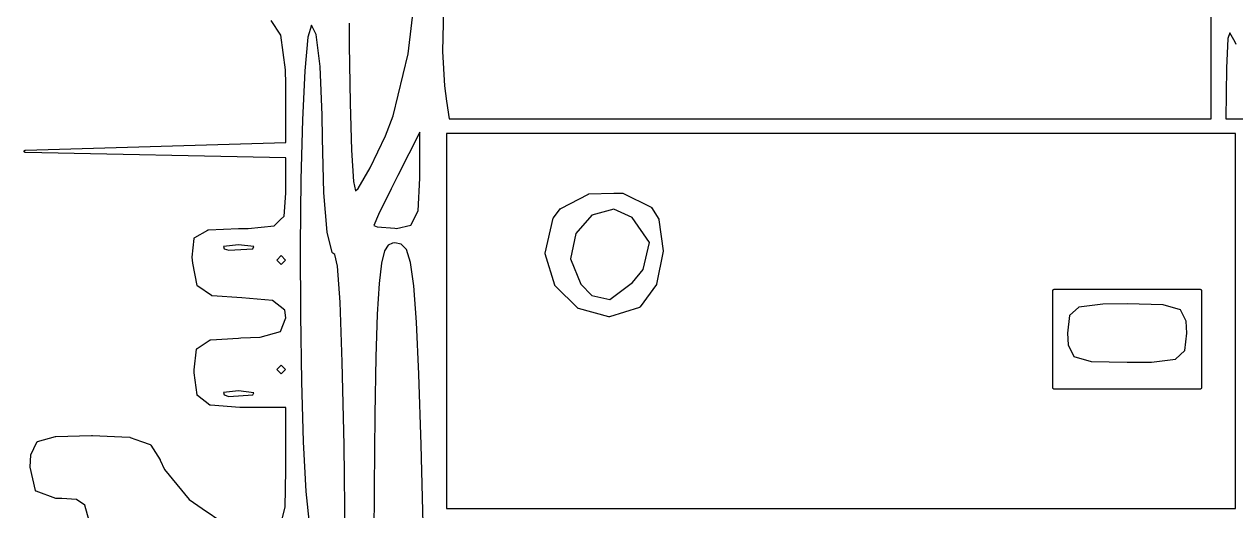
# Model space of a CAD drawing. Extents: x 0.3 to 75.7, y -92.2 to -1.9.
# Drawn here: x 0.27 to 5.32, y -69.13 to -67.1 of the extents above; entities that cross this region are included whole.
import ezdxf

# ---------------------------------------------------------------- set-up
doc = ezdxf.new("R2010")
doc.units = 0
doc.header["$MEASUREMENT"] = 0
doc.layers.add('BLACK', color=7, linetype='CONTINUOUS')

msp = doc.modelspace()

# ---------------------------------------------------------------- linework, layer by layer
at = {"layer": 'Black'}
for p, q in [((1.86768, -67.2216), (1.90368, -66.9117)), ((2.01524, -67.0355), (2.01003, -67.2121)), ((1.33575, -67.1441), (1.29545, -67.0822)), ((5.2182, -67.4926), (5.2182, -67.0635)), ((1.46383, -67.1021), (1.44925, -67.1525)), ((1.48311, -67.1408), (1.46383, -67.1021)), ((1.6214, -67.0938), (1.62163, -67.1838)), ((5.29645, -67.1345), (5.28726, -67.1577)), ((5.31776, -67.1722), (5.29645, -67.1345)), ((1.35605, -67.2878), (1.33575, -67.1441)), ((1.44925, -67.1525), (1.43575, -67.2927)), ((1.50019, -67.2738), (1.48311, -67.1408)), ((1.62163, -67.1838), (1.62163, -67.1838)), ((1.62163, -67.1838), (1.62474, -67.427)), ((5.28726, -67.1577), (5.28222, -67.2819)), ((5.32175, -67.182), (5.31776, -67.1722)), ((1.80481, -67.4806), (1.86768, -67.2216)), ((2.01003, -67.2121), (2.01849, -67.3553)), ((1.3574, -67.3478), (1.35605, -67.2878)), ((1.50899, -67.4777), (1.50019, -67.2738)), ((5.28222, -67.2819), (5.27907, -67.4926)), ((1.43575, -67.2927), (1.42585, -67.4967)), ((1.3574, -67.5909), (1.3574, -67.3478)), ((2.01849, -67.3553), (2.02775, -67.4183)), ((1.62474, -67.427), (1.63093, -67.6233)), ((2.02775, -67.4183), (2.03865, -67.4926)), ((1.5098, -67.5738), (1.50899, -67.4777)), ((1.77321, -67.5633), (1.80481, -67.4806)), ((1.42585, -67.4967), (1.41953, -67.7462)), ((2.03865, -67.4926), (5.2182, -67.4926)), ((5.27907, -67.4926), (5.3756, -67.4926)), ((0.270051, -67.6234), (1.3574, -67.5909)), ((1.50981, -67.5739), (1.5098, -67.5738)), ((1.51487, -67.8015), (1.5098, -67.5739)), ((1.5098, -67.5739), (1.50981, -67.5739)), ((1.70878, -67.6976), (1.77321, -67.5633)), ((1.9162, -67.5477), (1.82406, -67.7284)), ((1.9162, -67.7407), (1.9162, -67.5477)), ((5.3198, -67.5534), (2.0278, -67.5534)), ((2.0278, -67.5534), (2.0278, -69.1182)), ((5.3198, -69.1182), (5.3198, -67.5534)), ((0.265252, -67.6277), (0.265292, -67.6276)), ((0.265274, -67.6285), (0.265252, -67.6277)), ((0.26526, -67.6292), (0.265274, -67.6285)), ((0.2653, -67.6293), (0.26526, -67.6292)), ((0.265292, -67.6276), (0.265294, -67.6275)), ((0.265294, -67.6275), (0.265563, -67.6268)), ((0.265304, -67.6294), (0.2653, -67.6293)), ((0.265578, -67.6301), (0.265304, -67.6294)), ((0.265563, -67.6268), (0.265797, -67.6261)), ((0.265821, -67.6308), (0.265578, -67.6301)), ((0.265797, -67.6261), (0.265874, -67.626)), ((0.265901, -67.6309), (0.265821, -67.6308)), ((0.265874, -67.626), (0.26592, -67.6258)), ((0.265947, -67.6311), (0.265901, -67.6309)), ((0.26592, -67.6258), (0.266416, -67.6253)), ((0.266435, -67.6316), (0.265947, -67.6311)), ((0.266416, -67.6253), (0.266873, -67.6247)), ((0.266911, -67.6322), (0.266435, -67.6316)), ((0.266873, -67.6247), (0.266978, -67.6246)), ((0.26702, -67.6323), (0.266911, -67.6322)), ((0.266978, -67.6246), (0.267062, -67.6245)), ((0.267102, -67.6323), (0.26702, -67.6323)), ((0.267062, -67.6245), (0.267719, -67.6242)), ((0.267761, -67.6327), (0.267102, -67.6323)), ((0.267719, -67.6242), (0.26835, -67.6238)), ((0.268398, -67.6331), (0.267761, -67.6327)), ((0.26835, -67.6238), (0.268473, -67.6238)), ((0.268519, -67.6331), (0.268398, -67.6331)), ((0.268473, -67.6238), (0.268583, -67.6237)), ((0.268631, -67.6332), (0.268519, -67.6331)), ((0.268583, -67.6237), (0.269316, -67.6236)), ((0.269374, -67.6333), (0.268631, -67.6332)), ((0.269316, -67.6236), (0.270051, -67.6234)), ((0.270101, -67.6334), (0.269374, -67.6333)), ((1.3574, -67.6549), (0.270101, -67.6334)), ((1.63093, -67.6233), (1.63945, -67.7539)), ((1.3574, -67.8022), (1.3574, -67.6549)), ((1.65836, -67.7827), (1.70878, -67.6976)), ((1.82406, -67.7285), (1.79597, -67.7841)), ((1.82406, -67.7284), (1.82406, -67.7285)), ((1.90863, -67.8767), (1.9162, -67.7407)), ((1.41953, -67.7462), (1.41677, -68.0232)), ((1.63945, -67.7539), (1.6477, -67.7927)), ((1.6477, -67.7927), (1.65836, -67.7827)), ((1.79597, -67.7841), (1.74343, -67.8924)), ((1.34935, -67.8984), (1.3574, -67.8022)), ((1.5149, -67.8017), (1.51487, -67.8015)), ((1.51489, -67.8019), (1.5149, -67.8017)), ((1.52899, -67.9654), (1.51489, -67.8019)), ((2.50377, -67.8665), (2.61935, -67.8065)), ((2.61935, -67.8065), (2.61961, -67.8064)), ((2.61961, -67.8064), (2.61983, -67.8063)), ((2.61983, -67.8063), (2.62043, -67.8062)), ((2.62043, -67.8062), (2.62101, -67.806)), ((2.62101, -67.806), (2.62127, -67.806)), ((2.62127, -67.806), (2.62153, -67.806)), ((2.62153, -67.806), (2.726, -67.8034)), ((2.726, -67.8034), (2.76117, -67.8025)), ((2.76117, -67.8025), (2.76151, -67.8026)), ((2.76151, -67.8026), (2.76184, -67.8026)), ((2.76184, -67.8026), (2.76235, -67.8027)), ((2.76235, -67.8027), (2.76288, -67.8028)), ((2.76288, -67.8028), (2.76318, -67.8029)), ((2.76318, -67.8029), (2.76351, -67.803)), ((2.76351, -67.803), (2.88075, -67.8612)), ((1.74343, -67.8924), (1.7245, -67.9376)), ((1.8789, -67.9362), (1.90863, -67.8767)), ((2.47348, -67.9057), (2.50208, -67.8679)), ((2.50208, -67.8679), (2.50226, -67.8678)), ((2.50226, -67.8678), (2.50239, -67.8676)), ((2.50239, -67.8676), (2.50289, -67.8672)), ((2.50289, -67.8672), (2.50336, -67.8667)), ((2.50336, -67.8667), (2.50358, -67.8667)), ((2.50358, -67.8667), (2.50377, -67.8665)), ((2.63392, -67.8943), (2.56679, -67.9715)), ((2.7257, -67.8701), (2.63392, -67.8943)), ((2.80262, -67.9045), (2.7257, -67.8701)), ((2.88075, -67.8612), (2.88116, -67.8615)), ((2.88116, -67.8615), (2.88161, -67.8617)), ((2.88161, -67.8617), (2.88185, -67.862)), ((2.88185, -67.862), (2.88215, -67.8622)), ((2.88215, -67.8622), (2.88243, -67.8626)), ((2.88243, -67.8626), (2.88277, -67.863)), ((2.88277, -67.863), (2.91308, -67.9115)), ((1.20023, -67.9496), (1.30774, -67.9391)), ((1.30774, -67.9391), (1.3335, -67.9139)), ((1.3335, -67.9139), (1.34935, -67.8984)), ((1.7245, -67.9376), (1.73814, -67.9437)), ((1.73814, -67.9437), (1.81238, -67.9492)), ((1.81922, -67.9498), (1.8789, -67.9362)), ((2.43868, -68.0537), (2.4726, -67.9076)), ((2.4726, -67.9076), (2.47267, -67.9074)), ((2.47267, -67.9074), (2.47269, -67.9073)), ((2.47269, -67.9073), (2.47301, -67.9066)), ((2.47301, -67.9066), (2.47328, -67.906)), ((2.47328, -67.906), (2.4734, -67.9059)), ((2.4734, -67.9059), (2.47348, -67.9057)), ((2.87455, -68.0091), (2.80262, -67.9045)), ((2.91308, -67.9115), (2.91315, -67.9117)), ((2.91315, -67.9117), (2.91325, -67.9119)), ((2.91325, -67.9119), (2.91347, -67.9125)), ((2.91347, -67.9125), (2.91373, -67.9132)), ((2.91373, -67.9132), (2.91373, -67.9133)), ((2.91373, -67.9133), (2.91379, -67.9135)), ((2.91379, -67.9135), (2.93196, -68.0437)), ((0.966557, -68.0692), (0.974412, -67.9918)), ((0.974412, -67.9918), (0.974579, -67.9913)), ((0.974579, -67.9913), (0.974685, -67.9906)), ((0.974685, -67.9906), (0.974815, -67.9904)), ((0.974815, -67.9904), (0.974885, -67.9902)), ((0.974885, -67.9902), (0.975247, -67.9897)), ((0.975247, -67.9897), (0.975551, -67.9891)), ((0.975551, -67.9891), (0.975746, -67.989)), ((0.975746, -67.989), (0.9759, -67.9888)), ((0.9759, -67.9888), (0.976415, -67.9884)), ((0.976415, -67.9884), (0.976879, -67.988)), ((0.976879, -67.988), (1.0313, -67.9565)), ((1.0313, -67.9565), (1.03161, -67.9564)), ((1.03161, -67.9564), (1.03188, -67.9562)), ((1.03188, -67.9562), (1.03242, -67.9561)), ((1.03242, -67.9561), (1.03293, -67.9559)), ((1.03293, -67.9559), (1.03325, -67.9559)), ((1.03325, -67.9559), (1.03357, -67.9558)), ((1.03357, -67.9558), (1.15897, -67.9499)), ((1.15897, -67.9499), (1.16201, -67.9498)), ((1.16201, -67.9498), (1.16212, -67.9498)), ((1.16212, -67.9498), (1.16222, -67.9498)), ((1.16222, -67.9498), (1.20023, -67.9496)), ((1.5291, -67.9658), (1.52899, -67.9654)), ((1.52913, -67.9662), (1.5291, -67.9658)), ((1.55063, -68.05), (1.52913, -67.9662)), ((1.81238, -67.9492), (1.81922, -67.9498)), ((2.56679, -67.9715), (2.54473, -68.0761)), ((1.15918, -68.0186), (1.0961, -68.025)), ((1.0961, -68.025), (1.09959, -68.0352)), ((1.09959, -68.0352), (1.11925, -68.0409)), ((1.11925, -68.0409), (1.21948, -68.0344)), ((1.22371, -68.0258), (1.15918, -68.0186)), ((1.21948, -68.0344), (1.22371, -68.0258)), ((1.41677, -68.0232), (1.41754, -68.3099)), ((1.76925, -68.0437), (1.75627, -68.0945)), ((1.7844, -68.0193), (1.76925, -68.0437)), ((1.80198, -68.0113), (1.7844, -68.0193)), ((1.81169, -68.0106), (1.80198, -68.0113)), ((1.83876, -68.0158), (1.81169, -68.0106)), ((1.85991, -68.0384), (1.83876, -68.0158)), ((1.87739, -68.0922), (1.85991, -68.0384)), ((2.84808, -68.1217), (2.87455, -68.0091)), ((2.93191, -68.0453), (2.90389, -68.1825)), ((2.93193, -68.0445), (2.93191, -68.0453)), ((2.93196, -68.0437), (2.93193, -68.0445)), ((0.966544, -68.0701), (0.966589, -68.0696)), ((0.968306, -68.0949), (0.966544, -68.0701)), ((0.966589, -68.0696), (0.966557, -68.0692)), ((0.968386, -68.0952), (0.968306, -68.0949)), ((0.968395, -68.0955), (0.968386, -68.0952)), ((0.987373, -68.188), (0.968395, -68.0955)), ((1.337, -68.0635), (1.31867, -68.0818)), ((1.31867, -68.0818), (1.337, -68.1001)), ((1.35533, -68.0818), (1.337, -68.0635)), ((1.337, -68.1001), (1.35533, -68.0818)), ((1.55096, -68.0507), (1.55063, -68.05)), ((1.55127, -68.0514), (1.55096, -68.0507)), ((1.55132, -68.0515), (1.55127, -68.0514)), ((1.55135, -68.0515), (1.55132, -68.0515)), ((1.55192, -68.0521), (1.55135, -68.0515)), ((1.55245, -68.0527), (1.55192, -68.0521)), ((1.56116, -68.0593), (1.55245, -68.0527)), ((1.57293, -68.1077), (1.56116, -68.0593)), ((1.75627, -68.0945), (1.74585, -68.18)), ((1.89133, -68.1893), (1.87739, -68.0922)), ((2.43856, -68.0546), (2.43866, -68.0542)), ((2.43861, -68.055), (2.43856, -68.0546)), ((2.43859, -68.0554), (2.43861, -68.055)), ((2.43872, -68.0559), (2.43859, -68.0554)), ((2.43866, -68.0542), (2.43868, -68.0537)), ((2.43878, -68.0563), (2.43872, -68.0559)), ((2.47962, -68.1872), (2.43878, -68.0563)), ((2.54473, -68.0761), (2.58789, -68.183)), ((1.58352, -68.258), (1.57293, -68.1077)), ((2.80311, -68.1761), (2.84808, -68.1217)), ((0.987441, -68.1882), (0.987373, -68.188)), ((0.98746, -68.1883), (0.987441, -68.1882)), ((0.987763, -68.189), (0.98746, -68.1883)), ((0.988013, -68.1896), (0.987763, -68.189)), ((0.988134, -68.1897), (0.988013, -68.1896)), ((0.988216, -68.1899), (0.988134, -68.1897)), ((0.988714, -68.1904), (0.988216, -68.1899)), ((0.989165, -68.1909), (0.988714, -68.1904)), ((0.989327, -68.191), (0.989165, -68.1909)), ((0.989461, -68.1911), (0.989327, -68.191)), ((1.04718, -68.2303), (0.989461, -68.1911)), ((1.74585, -68.18), (1.73784, -68.3082)), ((1.90258, -68.3408), (1.89133, -68.1893)), ((2.47978, -68.1875), (2.47962, -68.1872)), ((2.47987, -68.1878), (2.47978, -68.1875)), ((2.48018, -68.1882), (2.47987, -68.1878)), ((2.48042, -68.1887), (2.48018, -68.1882)), ((2.48067, -68.1889), (2.48042, -68.1887)), ((2.48087, -68.1892), (2.48067, -68.1889)), ((2.57523, -68.2828), (2.48087, -68.1892)), ((2.58789, -68.183), (2.63389, -68.2295)), ((2.70878, -68.2458), (2.80311, -68.1761)), ((2.90303, -68.1845), (2.83479, -68.2776)), ((2.90312, -68.1843), (2.90303, -68.1845)), ((2.90325, -68.1842), (2.90312, -68.1843)), ((2.9035, -68.1835), (2.90325, -68.1842)), ((2.90379, -68.1829), (2.9035, -68.1835)), ((2.90381, -68.1827), (2.90379, -68.1829)), ((2.90389, -68.1825), (2.90381, -68.1827)), ((1.0476, -68.2305), (1.04718, -68.2303)), ((1.04798, -68.2308), (1.0476, -68.2305)), ((1.04838, -68.2309), (1.04798, -68.2308)), ((1.04876, -68.231), (1.04838, -68.2309)), ((1.04922, -68.2311), (1.04876, -68.231)), ((1.04966, -68.2312), (1.04922, -68.2311)), ((1.17313, -68.2392), (1.04966, -68.2312)), ((1.30146, -68.2506), (1.17313, -68.2392)), ((2.63389, -68.2295), (2.70878, -68.2458)), ((4.5578, -68.2088), (4.55788, -68.2084)), ((4.5578, -68.6152), (4.5578, -68.2088)), ((4.55788, -68.2079), (4.55803, -68.2075)), ((4.55788, -68.2084), (4.55788, -68.2079)), ((4.55803, -68.2075), (4.5581, -68.2071)), ((4.5581, -68.2071), (4.55832, -68.2067)), ((4.55832, -68.2067), (4.55847, -68.2063)), ((4.55847, -68.2063), (4.55875, -68.206)), ((4.55875, -68.206), (4.55897, -68.2056)), ((4.55897, -68.2056), (4.55931, -68.2053)), ((4.55931, -68.2053), (4.55959, -68.205)), ((4.55959, -68.205), (4.55996, -68.2048)), ((4.55996, -68.2048), (4.5603, -68.2045)), ((4.5603, -68.2045), (4.56071, -68.2043)), ((4.56071, -68.2043), (4.56109, -68.2041)), ((4.56109, -68.2041), (4.56152, -68.204)), ((4.56152, -68.204), (4.56193, -68.2039)), ((4.56193, -68.2039), (4.56237, -68.2039)), ((4.56237, -68.2039), (4.5628, -68.2038)), ((4.5628, -68.2038), (4.8676, -68.2038)), ((4.8676, -68.2038), (5.1724, -68.2038)), ((5.1724, -68.2038), (5.17283, -68.2039)), ((5.17283, -68.2039), (5.17327, -68.2039)), ((5.17327, -68.2039), (5.17368, -68.204)), ((5.17368, -68.204), (5.17411, -68.2041)), ((5.17411, -68.2041), (5.17449, -68.2043)), ((5.17449, -68.2043), (5.1749, -68.2045)), ((5.1749, -68.2045), (5.17524, -68.2048)), ((5.17524, -68.2048), (5.17561, -68.205)), ((5.17561, -68.205), (5.17589, -68.2053)), ((5.17589, -68.2053), (5.17623, -68.2056)), ((5.17623, -68.2056), (5.17645, -68.206)), ((5.17645, -68.206), (5.17673, -68.2063)), ((5.17673, -68.2063), (5.17688, -68.2067)), ((5.17688, -68.2067), (5.1771, -68.2071)), ((5.1771, -68.2071), (5.17717, -68.2075)), ((5.17717, -68.2075), (5.17732, -68.2079)), ((5.17732, -68.2079), (5.17732, -68.2084)), ((5.17732, -68.2084), (5.1774, -68.2088)), ((5.1774, -68.2088), (5.1774, -68.6152)), ((1.35231, -68.2905), (1.30146, -68.2506)), ((1.35728, -68.3225), (1.35231, -68.2905)), ((1.59248, -68.5075), (1.58352, -68.258)), ((2.57558, -68.283), (2.57523, -68.2828)), ((2.57587, -68.2833), (2.57558, -68.283)), ((2.57628, -68.2835), (2.57587, -68.2833)), ((2.57666, -68.2837), (2.57628, -68.2835)), ((2.57706, -68.2839), (2.57666, -68.2837)), ((2.57744, -68.284), (2.57706, -68.2839)), ((2.70409, -68.3183), (2.57744, -68.284)), ((2.83224, -68.2794), (2.70687, -68.3183)), ((2.83288, -68.2791), (2.83224, -68.2794)), ((2.83354, -68.2788), (2.83288, -68.2791)), ((2.83365, -68.2787), (2.83354, -68.2788)), ((2.83378, -68.2786), (2.83365, -68.2787)), ((2.83427, -68.2781), (2.83378, -68.2786)), ((2.83479, -68.2776), (2.83427, -68.2781)), ((4.66603, -68.2784), (4.6266, -68.3137)), ((4.766, -68.2658), (4.66603, -68.2784)), ((4.86757, -68.2646), (4.766, -68.2658)), ((5.01759, -68.2687), (4.86757, -68.2646)), ((5.09008, -68.289), (5.01759, -68.2687)), ((5.11425, -68.3369), (5.09008, -68.289)), ((1.33459, -68.3796), (1.35728, -68.3225)), ((1.41754, -68.3099), (1.4218, -68.5881)), ((1.73784, -68.3082), (1.73195, -68.4875)), ((1.91225, -68.5582), (1.90258, -68.3408)), ((2.70463, -68.3184), (2.70409, -68.3183)), ((2.70515, -68.3185), (2.70463, -68.3184)), ((2.70548, -68.3184), (2.70515, -68.3185)), ((2.70582, -68.3185), (2.70548, -68.3184)), ((2.70634, -68.3183), (2.70582, -68.3185)), ((2.70687, -68.3183), (2.70634, -68.3183)), ((4.6266, -68.3137), (4.61861, -68.3868)), ((5.11659, -68.3864), (5.11425, -68.3369)), ((1.24962, -68.4041), (1.33459, -68.3796)), ((4.61861, -68.3868), (4.62095, -68.4363)), ((5.1086, -68.4595), (5.11659, -68.3864)), ((0.985721, -68.4519), (0.986063, -68.4515)), ((0.986063, -68.4515), (0.986345, -68.4512)), ((0.986345, -68.4512), (0.986682, -68.4509)), ((0.986682, -68.4509), (0.986979, -68.4507)), ((0.986979, -68.4507), (1.04078, -68.415)), ((1.04078, -68.415), (1.0412, -68.4148)), ((1.0412, -68.4148), (1.04158, -68.4145)), ((1.04158, -68.4145), (1.04199, -68.4145)), ((1.04199, -68.4145), (1.04238, -68.4143)), ((1.04238, -68.4143), (1.04282, -68.4143)), ((1.04282, -68.4143), (1.04327, -68.4141)), ((1.04327, -68.4141), (1.15892, -68.4076)), ((1.15892, -68.4076), (1.16926, -68.407)), ((1.16926, -68.407), (1.16931, -68.407)), ((1.16931, -68.407), (1.16936, -68.407)), ((1.16936, -68.407), (1.24962, -68.4041)), ((4.62095, -68.4363), (4.64512, -68.4842)), ((0.973997, -68.5398), (0.984782, -68.4542)), ((0.984782, -68.4542), (0.984903, -68.4538)), ((0.984903, -68.4538), (0.984948, -68.4534)), ((0.984948, -68.4534), (0.985156, -68.453)), ((0.985156, -68.453), (0.985295, -68.4526)), ((0.985295, -68.4526), (0.98554, -68.4522)), ((0.98554, -68.4522), (0.985721, -68.4519)), ((1.73195, -68.4875), (1.72786, -68.7262)), ((4.64512, -68.4842), (4.7176, -68.5045)), ((4.96919, -68.5074), (5.06917, -68.4948)), ((5.06917, -68.4948), (5.1086, -68.4595)), ((0.973958, -68.5405), (0.974014, -68.5402)), ((0.974106, -68.5518), (0.973958, -68.5405)), ((0.974014, -68.5402), (0.973997, -68.5398)), ((0.974162, -68.5521), (0.974106, -68.5518)), ((0.974149, -68.5524), (0.974162, -68.5521)), ((0.986261, -68.6443), (0.974149, -68.5524)), ((1.337, -68.5207), (1.31867, -68.539)), ((1.31867, -68.539), (1.337, -68.5573)), ((1.35533, -68.539), (1.337, -68.5207)), ((1.337, -68.5573), (1.35533, -68.539)), ((1.59973, -68.8544), (1.59248, -68.5075)), ((4.7176, -68.5045), (4.86763, -68.5086)), ((4.86763, -68.5086), (4.96919, -68.5074)), ((1.4218, -68.5881), (1.4218, -68.5881)), ((1.4218, -68.5881), (1.42952, -68.8401)), ((1.92149, -68.8533), (1.91225, -68.5582)), ((1.91225, -68.5582), (1.91225, -68.5582)), ((0.986333, -68.6445), (0.986261, -68.6443)), ((0.986345, -68.6447), (0.986333, -68.6445)), ((0.986593, -68.6453), (0.986345, -68.6447)), ((0.986784, -68.6459), (0.986593, -68.6453)), ((0.986929, -68.6461), (0.986784, -68.6459)), ((0.987022, -68.6463), (0.986929, -68.6461)), ((0.987456, -68.6468), (0.987022, -68.6463)), ((0.987841, -68.6473), (0.987456, -68.6468)), ((0.988041, -68.6474), (0.987841, -68.6473)), ((0.988204, -68.6476), (0.988041, -68.6474)), ((1.04023, -68.6869), (0.988204, -68.6476)), ((1.15918, -68.6282), (1.0961, -68.6346)), ((1.0961, -68.6346), (1.09959, -68.6448)), ((1.09959, -68.6448), (1.11925, -68.6505)), ((1.11925, -68.6505), (1.21948, -68.644)), ((1.22371, -68.6354), (1.15918, -68.6282)), ((1.21948, -68.644), (1.22371, -68.6354)), ((4.55788, -68.6156), (4.5578, -68.6152)), ((4.55788, -68.6161), (4.55788, -68.6156)), ((4.55803, -68.6165), (4.55788, -68.6161)), ((4.5581, -68.6169), (4.55803, -68.6165)), ((4.55832, -68.6173), (4.5581, -68.6169)), ((4.55847, -68.6177), (4.55832, -68.6173)), ((4.55875, -68.618), (4.55847, -68.6177)), ((4.55897, -68.6184), (4.55875, -68.618)), ((4.55931, -68.6187), (4.55897, -68.6184)), ((4.55959, -68.619), (4.55931, -68.6187)), ((4.55996, -68.6192), (4.55959, -68.619)), ((4.5603, -68.6195), (4.55996, -68.6192)), ((4.56071, -68.6197), (4.5603, -68.6195)), ((4.56109, -68.6199), (4.56071, -68.6197)), ((4.56152, -68.62), (4.56109, -68.6199)), ((4.56193, -68.6201), (4.56152, -68.62)), ((4.56237, -68.6201), (4.56193, -68.6201)), ((4.5628, -68.6202), (4.56237, -68.6201)), ((5.1724, -68.6202), (4.5628, -68.6202)), ((5.17283, -68.6201), (5.1724, -68.6202)), ((5.17327, -68.6201), (5.17283, -68.6201)), ((5.17368, -68.62), (5.17327, -68.6201)), ((5.17411, -68.6199), (5.17368, -68.62)), ((5.17449, -68.6197), (5.17411, -68.6199)), ((5.1749, -68.6195), (5.17449, -68.6197)), ((5.17524, -68.6192), (5.1749, -68.6195)), ((5.17561, -68.619), (5.17524, -68.6192)), ((5.17589, -68.6187), (5.17561, -68.619)), ((5.17623, -68.6184), (5.17589, -68.6187)), ((5.17645, -68.618), (5.17623, -68.6184)), ((5.17673, -68.6177), (5.17645, -68.618)), ((5.17688, -68.6173), (5.17673, -68.6177)), ((5.1771, -68.6169), (5.17688, -68.6173)), ((5.17717, -68.6165), (5.1771, -68.6169)), ((5.17732, -68.6161), (5.17717, -68.6165)), ((5.1774, -68.6152), (5.17732, -68.6156)), ((5.17732, -68.6156), (5.17732, -68.6161)), ((1.04074, -68.6872), (1.04023, -68.6869)), ((1.04121, -68.6875), (1.04074, -68.6872)), ((1.04151, -68.6875), (1.04121, -68.6875)), ((1.04178, -68.6877), (1.04151, -68.6875)), ((1.04235, -68.6878), (1.04178, -68.6877)), ((1.0429, -68.6879), (1.04235, -68.6878)), ((1.16492, -68.6964), (1.0429, -68.6879)), ((1.16509, -68.6964), (1.16492, -68.6964)), ((1.16526, -68.6964), (1.16509, -68.6964)), ((1.17199, -68.6964), (1.16526, -68.6964)), ((1.172, -68.6964), (1.17199, -68.6964)), ((1.35746, -68.6964), (1.172, -68.6964)), ((1.172, -68.6964), (1.172, -68.6964)), ((1.35743, -68.9581), (1.35746, -68.6964)), ((1.72786, -68.7262), (1.72525, -69.0328)), ((1.72786, -68.7262), (1.72786, -68.7262)), ((0.293246, -68.8942), (0.318105, -68.8421)), ((0.318105, -68.8421), (0.318317, -68.8418)), ((0.318317, -68.8418), (0.318462, -68.8415)), ((0.318462, -68.8415), (0.318816, -68.8411)), ((0.318816, -68.8411), (0.319113, -68.8407)), ((0.319113, -68.8407), (0.319412, -68.8405)), ((0.319412, -68.8405), (0.319663, -68.8402)), ((0.319663, -68.8402), (0.320121, -68.84)), ((0.320121, -68.84), (0.320544, -68.8397)), ((0.320544, -68.8397), (0.320897, -68.8396)), ((0.320897, -68.8396), (0.321221, -68.8394)), ((0.321221, -68.8394), (0.395312, -68.8178)), ((0.395312, -68.8178), (0.395946, -68.8178)), ((0.395946, -68.8178), (0.396568, -68.8177)), ((0.396568, -68.8177), (0.546034, -68.8134)), ((0.546034, -68.8134), (0.546106, -68.8134)), ((0.546106, -68.8134), (0.546178, -68.8134)), ((0.546178, -68.8134), (0.550189, -68.8134)), ((0.550189, -68.8134), (0.550317, -68.8134)), ((0.550317, -68.8134), (0.550443, -68.8134)), ((0.550443, -68.8134), (0.673073, -68.8197)), ((0.673073, -68.8197), (0.70644, -68.8214)), ((0.70644, -68.8214), (0.70715, -68.8216)), ((0.70715, -68.8216), (0.707881, -68.8217)), ((0.707881, -68.8217), (0.754497, -68.8385)), ((0.754497, -68.8385), (0.791395, -68.8518)), ((0.791395, -68.8518), (0.792074, -68.8522)), ((0.792074, -68.8522), (0.792774, -68.8526)), ((0.792774, -68.8526), (0.79283, -68.8527)), ((0.79283, -68.8527), (0.792901, -68.8527)), ((0.792901, -68.8527), (0.793402, -68.8533)), ((0.793402, -68.8533), (0.793937, -68.8539)), ((0.793937, -68.8539), (0.832818, -68.916)), ((1.42952, -68.8401), (1.44066, -69.0478)), ((1.60526, -69.2975), (1.59973, -68.8544)), ((1.59973, -68.8544), (1.59973, -68.8544)), ((1.93147, -69.2375), (1.92149, -68.8533)), ((1.92149, -68.8533), (1.92149, -68.8533)), ((0.290605, -68.9452), (0.292765, -68.8962)), ((0.292765, -68.8962), (0.292793, -68.8961)), ((0.292783, -68.8959), (0.292982, -68.8952)), ((0.292793, -68.8961), (0.292783, -68.8959)), ((0.292982, -68.8952), (0.293142, -68.8945)), ((0.293142, -68.8945), (0.293211, -68.8944)), ((0.293211, -68.8944), (0.293246, -68.8942)), ((0.290689, -68.9458), (0.290605, -68.9452)), ((0.290714, -68.9465), (0.290689, -68.9458)), ((0.311695, -69.0431), (0.290714, -68.9465)), ((0.832818, -68.916), (0.832964, -68.9164)), ((0.832964, -68.9164), (0.833176, -68.9167)), ((0.833176, -68.9167), (0.849877, -68.9558)), ((0.849877, -68.9558), (0.95335, -69.0812)), ((1.3535, -69.1131), (1.35743, -68.9581)), ((0.311986, -69.0438), (0.311695, -69.0431)), ((0.312258, -69.0446), (0.311986, -69.0438)), ((0.312319, -69.0447), (0.312258, -69.0446)), ((0.312353, -69.0447), (0.312319, -69.0447)), ((0.312876, -69.0453), (0.312353, -69.0447)), ((0.313379, -69.0459), (0.312876, -69.0453)), ((0.313456, -69.046), (0.313379, -69.0459)), ((0.31352, -69.046), (0.313456, -69.046)), ((0.314224, -69.0464), (0.31352, -69.046)), ((0.314885, -69.0468), (0.314224, -69.0464)), ((0.397499, -69.0766), (0.314885, -69.0468)), ((1.44066, -69.0478), (1.45514, -69.1929)), ((1.72525, -69.0328), (1.72378, -69.4156)), ((0.398294, -69.0767), (0.397499, -69.0766)), ((0.39908, -69.0769), (0.398294, -69.0767)), ((0.422396, -69.0774), (0.39908, -69.0769)), ((0.482724, -69.0813), (0.422396, -69.0774)), ((0.517679, -69.1052), (0.482724, -69.0813)), ((0.536395, -69.1703), (0.517679, -69.1052)), ((0.95335, -69.0812), (1.00824, -69.1185)), ((1.00824, -69.1185), (1.09878, -69.1799)), ((1.33471, -69.19), (1.3535, -69.1131)), ((2.0278, -69.1182), (4.1424, -69.1182)), ((4.1424, -69.1182), (5.3198, -69.1182))]:
    msp.add_line(p, q, dxfattribs=at)

doc.saveas('drawing.dxf')
